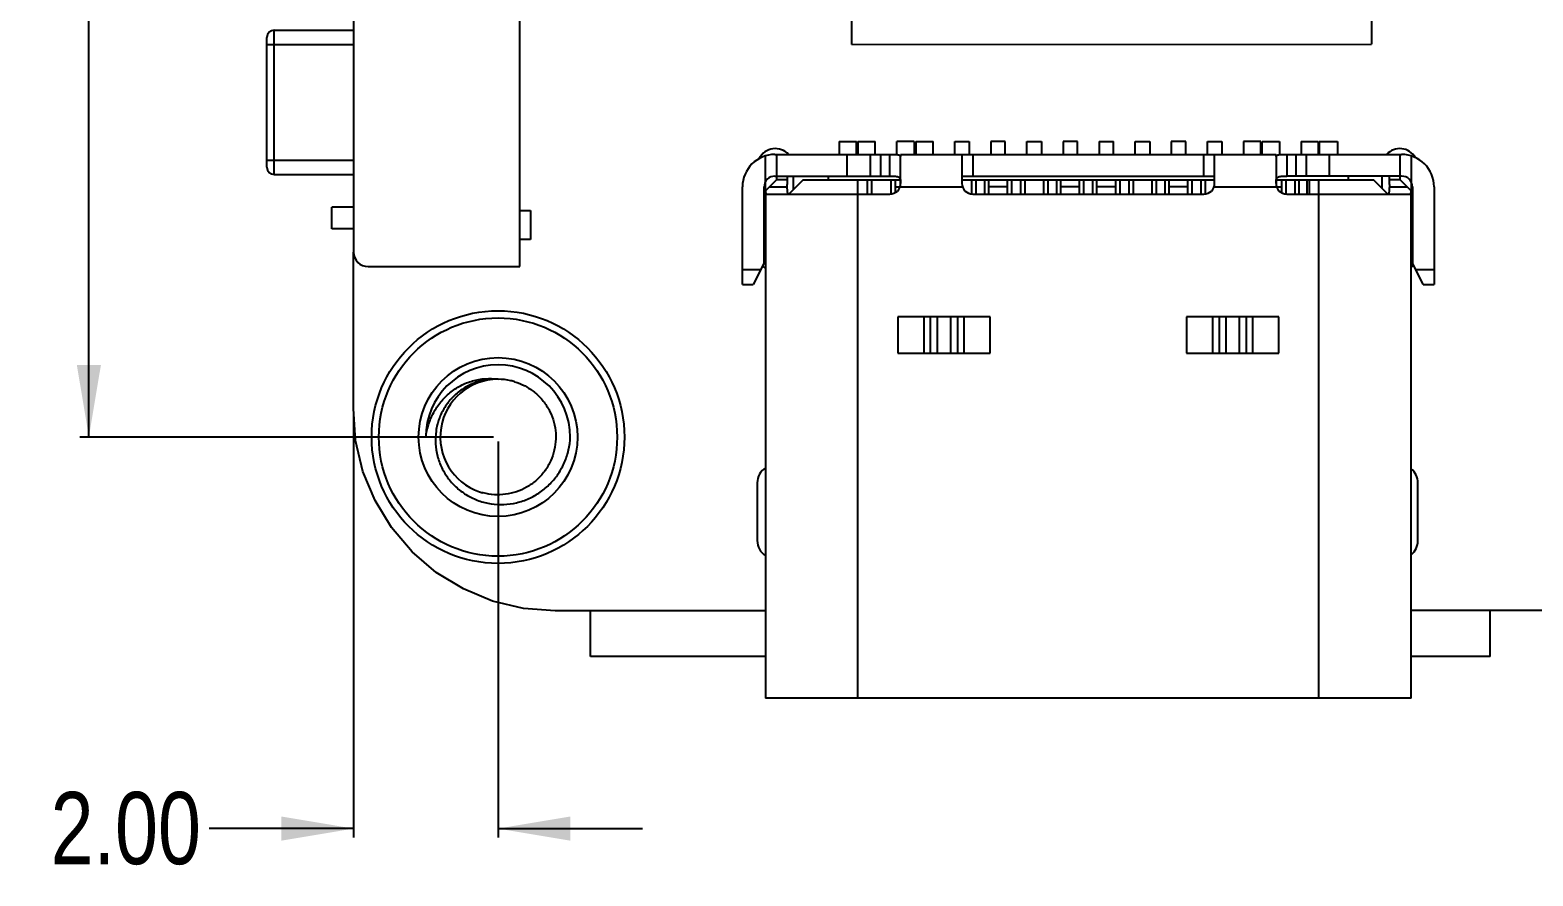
# Model space of a CAD drawing. Header units: millimetres. Extents: x -35.9 to 51.6, y -31.6 to 17.9.
# Drawn here: x 16.72 to 37.54, y -30.7 to -18.98 of the extents above; entities that cross this region are included whole.
import ezdxf

# ---------------------------------------------------------------- set-up
doc = ezdxf.new("R2010")
doc.units = ezdxf.units.MM
doc.header["$LTSCALE"] = 1.21
doc.header["$MEASUREMENT"] = 0
doc.header["$PDMODE"] = 3
doc.header["$PDSIZE"] = 0.3125
doc.layers.get('0').update_dxf_attribs({"linetype": 'CONTINUOUS'})
doc.layers.get('DEFPOINTS').update_dxf_attribs({"linetype": 'CONTINUOUS'})
doc.layers.add('Dim', color=3, linetype='CONTINUOUS', lineweight=25)
doc.styles.get("Standard").update_dxf_attribs({"font": 'txt', "width": 0.8})
doc.dimstyles.get("Standard").update_dxf_attribs({"dimtxt": 0.15625, "dimasz": 0.1875, "dimexe": 0.125, "dimexo": 0.0625, "dimgap": 0.09, "dimtad": 0, "dimtih": 1, "dimtoh": 1, "dimzin": 4, "dimdsep": 46, "dimtxsty": 'STANDARD', "dimblk": '_FILLED', "dimblk1": '_FILLED', "dimblk2": '_FILLED', "dimcen": 0.09, "dimazin": 1, "dimtp": 0.01, "dimtm": 0.01, "dimtfac": 1, "dimtofl": 0, "dimtmove": 0, "dimatfit": 3, "dimldrblk": '_FILLED', "dimfxl": 1, "dimtolj": 1, "dimtzin": 4, "dimarcsym": 0})

# ---------------------------------------------------------------- blocks, each defined once
blk = doc.blocks.new('_FILLED')
at = {"color": 0, "linetype": 'ByBlock'}
blk.add_solid([(0, 0), (-1, 0.167), (-1, -0.167)], dxfattribs=at)
blk = doc.blocks.new('*D76')
at = {"color": 0, "linetype": 'ByBlock', "lineweight": -2}
for p, q in [((24.662, 7.38), (17.412, 7.38)), ((17.537, 7.38), (17.537, -7.063)), ((17.537, -24.62), (17.537, -10.177)), ((23.142, -24.62), (17.412, -24.62))]:
    blk.add_line(p, q, dxfattribs=at)
at = {"layer": 'DEFPOINTS', "color": 0, "linetype": 'ByBlock'}
for p in [(24.724, 7.38), (23.204, -24.62)]:
    blk.add_point(p, dxfattribs=at)
at = {"color": 0, "linetype": 'ByBlock', "lineweight": -2}
for p, rotation in [((17.537, 7.38), 90), ((17.537, -24.62), 270)]:
    blk.add_blockref('_FILLED', p, dxfattribs=dict(at, rotation=rotation))
at = {"color": 0, "linetype": 'ByBlock', "lineweight": -2, "insert": (17.537, -8.62), "char_height": 1, "attachment_point": 5, "rotation": 90}
blk.add_mtext('\\A1;32.00', dxfattribs=at)
blk = doc.blocks.new('*D93')
at = {"color": 0, "linetype": 'ByBlock', "lineweight": -2}
for p, q in [((21.204, -24.293), (21.204, -30.168)), ((23.204, -24.683), (23.204, -30.168)), ((21.204, -30.043), (19.204, -30.043)), ((23.204, -30.043), (25.204, -30.043))]:
    blk.add_line(p, q, dxfattribs=at)
at = {"layer": 'DEFPOINTS', "color": 0, "linetype": 'ByBlock'}
for p in [(21.204, -24.23), (23.204, -24.62)]:
    blk.add_point(p, dxfattribs=at)
at = {"color": 0, "linetype": 'ByBlock', "lineweight": -2}
blk.add_blockref('_FILLED', (21.204, -30.043), dxfattribs=at)
at = {"color": 0, "linetype": 'ByBlock', "lineweight": -2, "rotation": 180}
blk.add_blockref('_FILLED', (23.204, -30.043), dxfattribs=at)
at = {"color": 0, "linetype": 'ByBlock', "lineweight": -2, "insert": (18.048, -30.043), "char_height": 1, "attachment_point": 5}
blk.add_mtext('\\A1;2.00', dxfattribs=at)

msp = doc.modelspace()

# ---------------------------------------------------------------- linework, layer by layer
at = {"color": 7, "linetype": 'Continuous'}
for p, q in [((23.504, -22.259), (23.504, -17.709)), ((21.204, -17.909), (21.204, -22.059)), ((28.103, -19.181), (28.103, -18.381)), ((35.303, -18.379), (35.303, -19.179)), ((20.004, -20.884), (20.004, -19.084)), ((20.104, -20.984), (20.104, -18.984)), ((20.104, -18.984), (21.204, -18.984)), ((20.004, -19.184), (21.204, -19.184)), ((28.103, -19.181), (35.303, -19.179)), ((27.93, -20.528), (28.17, -20.528)), ((27.93, -20.528), (27.93, -20.706)), ((28.17, -20.706), (28.17, -20.528)), ((28.19, -20.528), (28.43, -20.528)), ((28.19, -20.528), (28.19, -20.706)), ((28.43, -20.706), (28.43, -20.528)), ((28.97, -20.528), (28.73, -20.528)), ((28.73, -20.706), (28.73, -20.528)), ((28.97, -20.528), (28.97, -20.706)), ((28.99, -20.528), (29.23, -20.528)), ((28.99, -20.528), (28.99, -20.706)), ((29.23, -20.706), (29.23, -20.528)), ((29.53, -20.528), (29.73, -20.528)), ((29.53, -20.706), (29.53, -20.528)), ((29.73, -20.528), (29.73, -20.706)), ((30.23, -20.528), (30.03, -20.528)), ((30.03, -20.528), (30.03, -20.706)), ((30.23, -20.706), (30.23, -20.528)), ((30.53, -20.528), (30.73, -20.528)), ((30.53, -20.706), (30.53, -20.528)), ((30.73, -20.528), (30.73, -20.706)), ((31.23, -20.528), (31.03, -20.528)), ((31.03, -20.528), (31.03, -20.706)), ((31.23, -20.706), (31.23, -20.528)), ((31.53, -20.528), (31.73, -20.528)), ((31.53, -20.528), (31.53, -20.706)), ((31.73, -20.706), (31.73, -20.528)), ((32.03, -20.528), (32.23, -20.528)), ((32.03, -20.706), (32.03, -20.528)), ((32.23, -20.528), (32.23, -20.706)), ((32.73, -20.528), (32.53, -20.528)), ((32.53, -20.528), (32.53, -20.706)), ((32.73, -20.706), (32.73, -20.528)), ((33.03, -20.528), (33.23, -20.528)), ((33.03, -20.706), (33.03, -20.528)), ((33.23, -20.528), (33.23, -20.706)), ((33.77, -20.528), (33.53, -20.528)), ((33.53, -20.528), (33.53, -20.706)), ((33.77, -20.706), (33.77, -20.528)), ((33.79, -20.528), (34.03, -20.528)), ((33.79, -20.706), (33.79, -20.528)), ((34.03, -20.528), (34.03, -20.706)), ((34.33, -20.528), (34.565, -20.528)), ((34.33, -20.528), (34.33, -20.706)), ((34.565, -20.528), (34.565, -20.706)), ((34.58, -20.528), (34.83, -20.528)), ((34.58, -20.528), (34.58, -20.706)), ((34.83, -20.528), (34.83, -20.706)), ((20.004, -20.784), (21.204, -20.784)), ((26.91, -21.205), (26.91, -20.726)), ((27.04, -20.706), (28.63, -20.706)), ((27.06, -20.706), (27.06, -21.056)), ((28.04, -21.006), (28.04, -20.706)), ((28.361, -21.006), (28.361, -20.706)), ((28.502, -20.706), (28.502, -21.006)), ((28.63, -21.006), (28.63, -20.706)), ((28.78, -20.706), (33.98, -20.706)), ((28.78, -21.106), (28.78, -20.732)), ((29.63, -20.706), (29.63, -21.106)), ((29.78, -20.706), (29.78, -21.006)), ((32.98, -21.006), (32.98, -20.706)), ((33.13, -21.106), (33.13, -20.706)), ((33.98, -20.732), (33.98, -21.106)), ((34.13, -20.706), (35.72, -20.706)), ((34.13, -20.706), (34.13, -21.006)), ((34.259, -21.006), (34.259, -20.706)), ((34.399, -20.706), (34.399, -21.006)), ((34.72, -21.006), (34.72, -20.706)), ((35.7, -21.056), (35.7, -20.706)), ((35.85, -20.726), (35.85, -21.205)), ((20.104, -20.984), (21.204, -20.984)), ((27.04, -21.006), (28.63, -21.006)), ((27.21, -21.006), (27.21, -21.12)), ((27.295, -21.191), (27.295, -21.006)), ((27.78, -21.056), (27.78, -21.006)), ((29.63, -21.006), (33.13, -21.006)), ((35.72, -21.006), (34.13, -21.006)), ((34.98, -21.006), (34.98, -21.056)), ((35.445, -21.006), (35.445, -21.171)), ((35.55, -21.12), (35.55, -21.006)), ((26.59, -22.506), (26.59, -21.156)), ((26.89, -22.206), (26.89, -21.156)), ((26.91, -21.206), (26.91, -28.236)), ((26.912, -21.205), (27.06, -21.056)), ((26.96, -21.156), (27.211, -21.156)), ((27.21, -21.056), (27.06, -21.056)), ((27.211, -21.156), (27.21, -21.12)), ((27.43, -21.056), (27.23, -21.256)), ((27.43, -21.056), (28.774, -21.056)), ((28.19, -28.236), (28.19, -21.056)), ((28.318, -21.056), (28.318, -21.256)), ((28.378, -21.056), (28.378, -21.256)), ((28.645, -21.056), (28.645, -21.254)), ((28.705, -21.056), (28.705, -21.235)), ((28.705, -21.156), (29.639, -21.156)), ((29.63, -21.056), (33.13, -21.056)), ((29.76, -21.056), (29.76, -21.253)), ((29.82, -21.056), (29.82, -21.256)), ((29.94, -21.056), (29.94, -21.256)), ((30, -21.256), (30, -21.056)), ((30.26, -21.156), (30, -21.156)), ((30.26, -21.256), (30.26, -21.056)), ((30.32, -21.256), (30.32, -21.056)), ((30.44, -21.056), (30.44, -21.256)), ((30.5, -21.056), (30.5, -21.256)), ((30.76, -21.056), (30.76, -21.256)), ((30.82, -21.056), (30.82, -21.256)), ((30.94, -21.056), (30.94, -21.256)), ((31, -21.256), (31, -21.056)), ((31.26, -21.156), (31, -21.156)), ((31.26, -21.256), (31.26, -21.056)), ((31.32, -21.256), (31.32, -21.056)), ((31.44, -21.056), (31.44, -21.256)), ((31.5, -21.256), (31.5, -21.056)), ((31.76, -21.156), (31.5, -21.156)), ((31.76, -21.256), (31.76, -21.056)), ((31.82, -21.256), (31.82, -21.056)), ((31.94, -21.056), (31.94, -21.256)), ((32, -21.056), (32, -21.256)), ((32.26, -21.056), (32.26, -21.256)), ((32.32, -21.056), (32.32, -21.256)), ((32.44, -21.056), (32.44, -21.256)), ((32.5, -21.256), (32.5, -21.056)), ((32.76, -21.156), (32.5, -21.156)), ((32.76, -21.256), (32.76, -21.056)), ((32.82, -21.256), (32.82, -21.056)), ((32.94, -21.056), (32.94, -21.256)), ((33, -21.056), (33, -21.253)), ((33.122, -21.156), (34.06, -21.156)), ((33.986, -21.056), (35.33, -21.056)), ((34.06, -21.237), (34.06, -21.056)), ((34.12, -21.255), (34.12, -21.056)), ((34.24, -21.056), (34.24, -21.256)), ((34.3, -21.256), (34.3, -21.056)), ((34.413, -21.256), (34.413, -21.056)), ((34.443, -21.256), (34.443, -21.056)), ((34.57, -21.056), (34.57, -28.236)), ((35.53, -21.256), (35.33, -21.056)), ((35.7, -21.056), (35.55, -21.056)), ((35.55, -21.12), (35.55, -21.156)), ((35.55, -21.156), (35.8, -21.156)), ((35.7, -21.056), (35.849, -21.205)), ((35.85, -28.236), (35.85, -21.206)), ((35.87, -21.156), (35.87, -22.206)), ((36.17, -21.156), (36.17, -22.506)), ((21.204, -21.434), (20.904, -21.434)), ((20.904, -21.734), (20.904, -21.434)), ((26.926, -21.256), (28.63, -21.256)), ((29.78, -21.256), (32.98, -21.256)), ((34.13, -21.256), (35.835, -21.256)), ((23.504, -21.484), (23.654, -21.484)), ((23.654, -21.484), (23.654, -21.884)), ((21.204, -21.734), (20.904, -21.734)), ((21.204, -24.23), (21.204, -22.057)), ((23.654, -21.884), (23.504, -21.884)), ((26.91, -21.926), (26.89, -21.926)), ((35.87, -21.926), (35.85, -21.926)), ((21.404, -22.259), (23.504, -22.259)), ((26.89, -22.206), (26.74, -22.506)), ((26.89, -22.076), (26.91, -22.076)), ((35.85, -22.076), (35.87, -22.076)), ((36.02, -22.506), (35.87, -22.206)), ((26.84, -22.306), (26.59, -22.306)), ((36.17, -22.306), (35.92, -22.306)), ((26.59, -22.506), (26.74, -22.506)), ((36.02, -22.506), (36.17, -22.506)), ((30.02, -22.956), (28.74, -22.956)), ((28.74, -22.956), (28.74, -23.456)), ((29.106, -23.456), (29.106, -22.956)), ((29.195, -23.456), (29.195, -22.956)), ((29.286, -22.956), (29.286, -23.456)), ((29.474, -23.456), (29.474, -22.956)), ((29.566, -22.956), (29.566, -23.456)), ((29.654, -22.956), (29.654, -23.456)), ((30.02, -23.456), (30.02, -22.956)), ((34.02, -22.956), (32.74, -22.956)), ((32.74, -22.956), (32.74, -23.456)), ((33.106, -23.456), (33.106, -22.956)), ((33.195, -23.456), (33.195, -22.956)), ((33.286, -22.956), (33.286, -23.456)), ((33.474, -23.456), (33.474, -22.956)), ((33.566, -22.956), (33.566, -23.456)), ((33.654, -22.956), (33.654, -23.456)), ((34.02, -23.456), (34.02, -22.956)), ((28.74, -23.456), (30.02, -23.456)), ((32.74, -23.456), (34.02, -23.456)), ((21.23, -24.668), (21.204, -24.23)), ((21.333, -25.095), (21.23, -24.668)), ((21.501, -25.501), (21.333, -25.095)), ((26.795, -25.255), (26.795, -26.055)), ((35.945, -26.055), (35.945, -25.255)), ((21.73, -25.875), (21.501, -25.501)), ((22.015, -26.209), (21.73, -25.875)), ((22.349, -26.494), (22.015, -26.209)), ((22.724, -26.724), (22.349, -26.494)), ((23.129, -26.892), (22.724, -26.724)), ((23.556, -26.994), (23.129, -26.892)), ((23.994, -27.029), (23.556, -26.994)), ((26.91, -27.027), (23.994, -27.029)), ((24.484, -27.66), (24.484, -27.028)), ((38.734, -27.02), (35.85, -27.022)), ((36.944, -27.66), (36.944, -27.021)), ((26.91, -27.66), (24.484, -27.66)), ((36.944, -27.66), (35.85, -27.66)), ((35.85, -28.236), (26.91, -28.236))]:
    msp.add_line(p, q, dxfattribs=at)
for radius in [1.75, 1.65, 1.1]:
    msp.add_circle((23.204, -24.62), radius, dxfattribs=at)
for centre, radius, start, end in [((20.104, -19.084), 0.1, 90, 180), ((27.04, -21.156), 0.45, 90, 180), ((27.045, -20.875), 0.25, 42.6428, 152.4923), ((35.695, -20.875), 0.25, 30.5331, 137.3207), ((35.72, -21.156), 0.45, 0, 90), ((20.104, -20.884), 0.1, 180, 270), ((27.04, -21.156), 0.15, 90, 180), ((35.72, -21.156), 0.15, 0, 90), ((28.63, -21.106), 0.15, 270, 0), ((29.78, -21.106), 0.15, 180, 270), ((32.98, -21.106), 0.15, 270, 0), ((34.13, -21.106), 0.15, 180, 270), ((26.76, -21.414), 0.15, 330.0959, 0), ((36, -21.414), 0.15, 180, 209.9042), ((21.404, -22.059), 0.2, 180, 270), ((27.045, -22.075), 0.25, 224.6512, 237.0019), ((35.695, -22.075), 0.25, 308.9843, 319.9334), ((23.204, -24.62), 1, 0, 180), ((23.204, -24.62), 0.8, 89.9924, 251.3313), ((23.204, -24.623), 0.803, 77.163, 89.9798), ((23.204, -24.619), 0.799, 73.2614, 77.1393), ((27.045, -25.255), 0.25, 122.9638, 180), ((35.695, -25.255), 0.25, 0, 51.0122), ((23.204, -24.621), 0.799, 251.3267, 255.2), ((27.045, -26.055), 0.25, 180, 237.0019), ((35.695, -26.055), 0.25, 308.9843, 360)]:
    msp.add_arc(centre, radius, start, end, dxfattribs=at)
for points, knots in [([(28.63, -20.706), (28.64, -20.706), (28.659, -20.706), (28.688, -20.706), (28.713, -20.707), (28.736, -20.708), (28.754, -20.711), (28.769, -20.715), (28.778, -20.722), (28.78, -20.729), (28.78, -20.732)], [0, 0, 0, 0, 0.184568, 0.362245, 0.525436, 0.668087, 0.785345, 0.875124, 0.941747, 1, 1, 1, 1]), ([(33.98, -20.732), (33.98, -20.729), (33.982, -20.722), (33.992, -20.715), (34.006, -20.711), (34.025, -20.708), (34.047, -20.707), (34.073, -20.706), (34.101, -20.706), (34.12, -20.706), (34.13, -20.706)], [0, 0, 0, 0, 0.058249, 0.124867, 0.214663, 0.331928, 0.474576, 0.637764, 0.815436, 1, 1, 1, 1]), ([(28.63, -21.006), (28.641, -21.006), (28.663, -21.006), (28.694, -21.007), (28.722, -21.009), (28.746, -21.015), (28.765, -21.029), (28.775, -21.051), (28.779, -21.077), (28.78, -21.096), (28.78, -21.106)], [0, 0, 0, 0, 0.152712, 0.297903, 0.428287, 0.53978, 0.63798, 0.740984, 0.861776, 1, 1, 1, 1]), ([(33.98, -21.106), (33.981, -21.096), (33.981, -21.077), (33.985, -21.051), (33.994, -21.033), (34.004, -21.022), (34.017, -21.014), (34.038, -21.009), (34.066, -21.007), (34.098, -21.006), (34.119, -21.006), (34.13, -21.006)], [0, 0, 0, 0, 0.138155, 0.258905, 0.36183, 0.410568, 0.460694, 0.572168, 0.702395, 0.847441, 1, 1, 1, 1]), ([(26.926, -21.256), (26.925, -21.256), (26.923, -21.256), (26.92, -21.253), (26.918, -21.248), (26.916, -21.24), (26.913, -21.225), (26.912, -21.212), (26.912, -21.205)], [0, 0, 0, 0, 0.051434, 0.114616, 0.198862, 0.307857, 0.603691, 1, 1, 1, 1]), ([(27.231, -21.256), (27.229, -21.256), (27.225, -21.255), (27.221, -21.249), (27.218, -21.24), (27.215, -21.229), (27.213, -21.214), (27.211, -21.19), (27.211, -21.17), (27.211, -21.156)], [0, 0, 0, 0, 0.049898, 0.113038, 0.199102, 0.310754, 0.447995, 0.609955, 1, 1, 1, 1]), ([(35.55, -21.156), (35.55, -21.17), (35.549, -21.19), (35.547, -21.214), (35.545, -21.229), (35.543, -21.24), (35.54, -21.249), (35.535, -21.255), (35.531, -21.256), (35.53, -21.256)], [0, 0, 0, 0, 0.390034, 0.551988, 0.689235, 0.800891, 0.886957, 0.950101, 1, 1, 1, 1]), ([(35.849, -21.205), (35.848, -21.212), (35.847, -21.225), (35.845, -21.24), (35.842, -21.248), (35.84, -21.253), (35.838, -21.256), (35.835, -21.256), (35.835, -21.256)], [0, 0, 0, 0, 0.396301, 0.692128, 0.801126, 0.885377, 0.948565, 1, 1, 1, 1]), ([(22.204, -24.62), (22.212, -24.561), (22.237, -24.444), (22.308, -24.279), (22.407, -24.13), (22.534, -24.003), (22.683, -23.903), (22.85, -23.836), (23.026, -23.805), (23.146, -23.811), (23.204, -23.82)], [0, 0, 0, 0, 0.125242, 0.250422, 0.375545, 0.500601, 0.625586, 0.750488, 0.87529, 1, 1, 1, 1]), ([(23.204, -23.82), (23.146, -23.817), (23.028, -23.824), (22.859, -23.871), (22.703, -23.954), (22.568, -24.068), (22.46, -24.207), (22.383, -24.365), (22.34, -24.536), (22.332, -24.712), (22.36, -24.886), (22.421, -25.051), (22.514, -25.201), (22.634, -25.33), (22.776, -25.433), (22.936, -25.507), (23.107, -25.55), (23.224, -25.556), (23.283, -25.554)], [0, 0, 0, 0, 0.062476, 0.124951, 0.187433, 0.249919, 0.312409, 0.374902, 0.437398, 0.499898, 0.562401, 0.624907, 0.687416, 0.749927, 0.812442, 0.874959, 0.937478, 1, 1, 1, 1]), ([(23.434, -23.854), (23.484, -23.869), (23.58, -23.908), (23.711, -23.994), (23.822, -24.104), (23.91, -24.233), (23.971, -24.376), (24.004, -24.529), (24.007, -24.685), (23.979, -24.839), (23.922, -24.984), (23.838, -25.116), (23.731, -25.229), (23.603, -25.319), (23.461, -25.383), (23.309, -25.418), (23.153, -25.424), (23.05, -25.407), (23, -25.394)], [0, 0, 0, 0, 0.062524, 0.125017, 0.187517, 0.250016, 0.312515, 0.375014, 0.437512, 0.500011, 0.562509, 0.625008, 0.687506, 0.750005, 0.812504, 0.875002, 0.937501, 1, 1, 1, 1]), ([(23.283, -25.554), (23.343, -25.551), (23.462, -25.535), (23.634, -25.477), (23.791, -25.388), (23.929, -25.271), (24.043, -25.131), (24.13, -24.972), (24.186, -24.8), (24.202, -24.68), (24.204, -24.62)], [0, 0, 0, 0, 0.124984, 0.249973, 0.374967, 0.499965, 0.624967, 0.749976, 0.874982, 1, 1, 1, 1])]:
    msp.add_open_spline(points, degree=3, knots=knots, dxfattribs=at)

# ---------------------------------------------------------------- dimensions: what is measured, and where the dimension line sits
at = {"layer": 'Dim'}
dim = msp.add_linear_dim(base=(17.537, -24.62), p1=(24.724, 7.38), p2=(23.204, -24.62), angle=90, dimstyle='STANDARD', override={"dimtxt": 1, "dimasz": 1, "dimtih": 0, "dimtoh": 0, "dimzin": 0, "dimcen": 0.198, "dimadec": 0, "dimazin": 0, "dimtp": 0, "dimtm": 0, "dimtdec": 4, "dimtzin": 0}, dxfattribs=at)
dim.commit()
dim.dimension.update_dxf_attribs({"geometry": '*D76', "text_midpoint": (17.537, -8.62)})
dim = msp.add_linear_dim(base=(21.204, -30.043), p1=(23.204, -24.62), p2=(21.204, -24.23), dimstyle='STANDARD', override={"dimtxt": 1, "dimasz": 1, "dimtih": 0, "dimtoh": 0, "dimzin": 0, "dimcen": 0.198, "dimadec": 0, "dimazin": 0, "dimtp": 0, "dimtm": 0, "dimtdec": 4, "dimtzin": 0}, dxfattribs=at)
dim.commit()
dim.dimension.update_dxf_attribs({"geometry": '*D93', "text_midpoint": (18.048, -30.043)})

doc.saveas('drawing.dxf')
